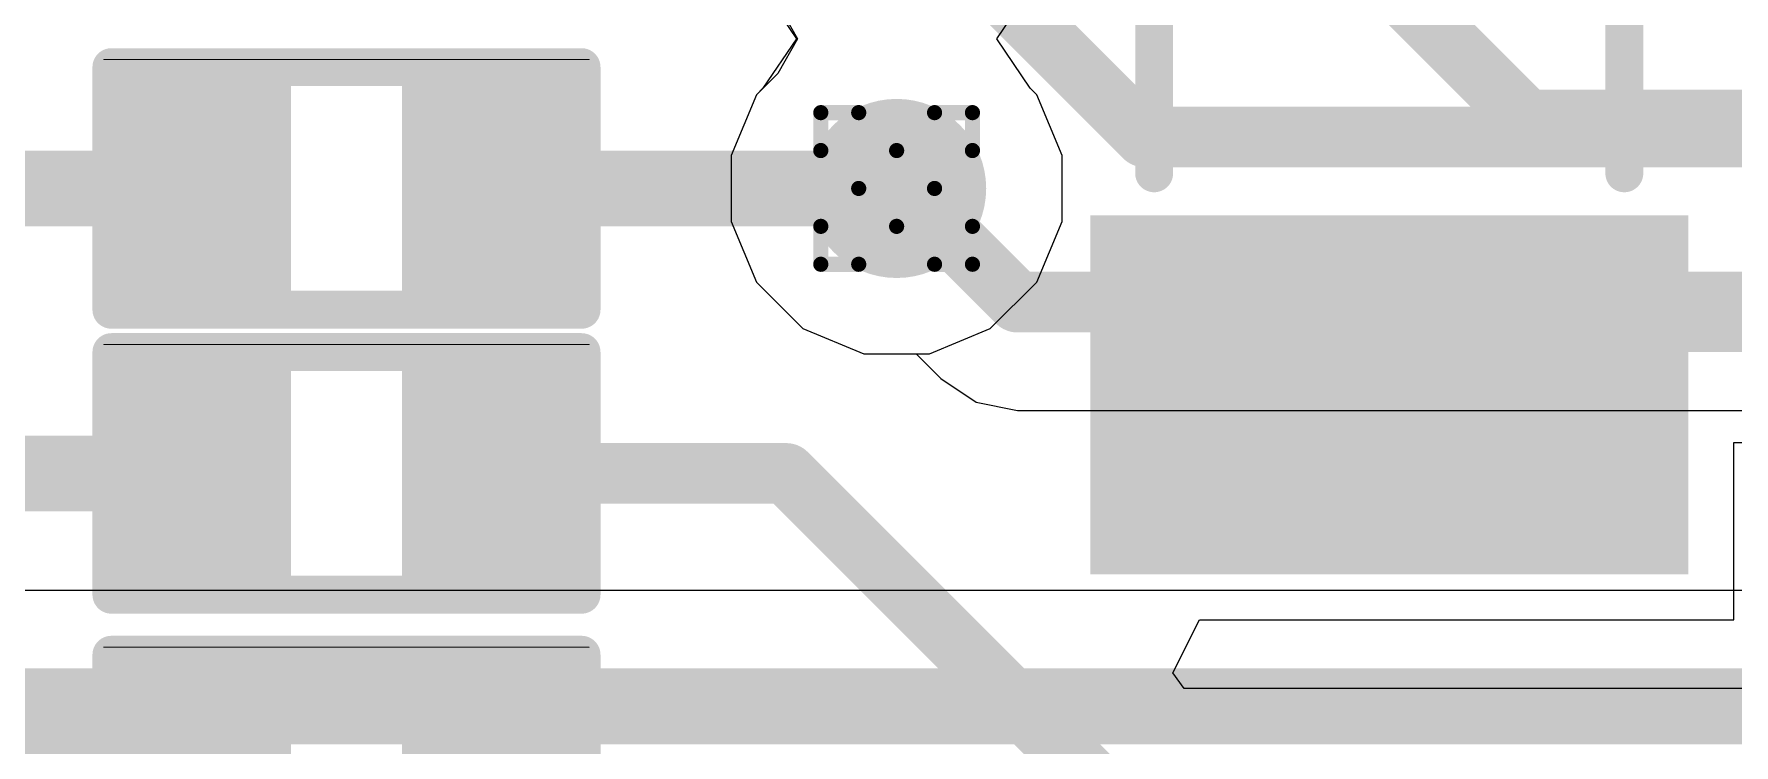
# Model space of a CAD drawing. Header units: inches. Extents: x -11 to 5379, y 0 to 5429.
# Drawn here: x 128.29 to 133.98, y 58.73 to 61.11 of the extents above; entities that cross this region are included whole.
import ezdxf

# ---------------------------------------------------------------- set-up
doc = ezdxf.new("R2010")
doc.units = ezdxf.units.IN
for name, color, linetype in [('Bottom Layer', 5, 'Continuous'), ('Drill Drawing', 1, 'Continuous'), ('GND', 16, 'Continuous'), ('PWR', 76, 'Continuous'), ('Top Layer', 1, 'Continuous'), ('Top Overlay', 2, 'Continuous'), ('Top Paste', 8, 'Continuous'), ('Top Solder', 216, 'Continuous'), ('Via Holes', 16, 'Continuous')]:
    doc.layers.add(name, color=color, linetype=linetype)

# ---------------------------------------------------------------- blocks, each defined once
blk = doc.blocks.new('NX3215SA_32_768K_STD_MUA_8__144')
at = {"layer": 'Top Layer'}
for points in [[(-1.75, 0.9), (-0.75, 0.9), (-0.75, -0.9), (-1.75, -0.9)], [(0.75, 0.9), (1.75, 0.9), (1.75, -0.9), (0.75, -0.9)]]:
    blk.add_hatch(color=1, dxfattribs=at).paths.add_polyline_path(points)
at = {"layer": 'Top Paste'}
for points in [[(-1.75, 0.9), (-0.75, 0.9), (-0.75, -0.9), (-1.75, -0.9)], [(0.75, 0.9), (1.75, 0.9), (1.75, -0.9), (0.75, -0.9)]]:
    blk.add_hatch(color=8, dxfattribs=at).paths.add_polyline_path(points)
at = {"layer": 'Top Solder'}
for points in [[(-1.8516, 1.0016), (-0.6484, 1.0016), (-0.6484, -1.0016), (-1.8516, -1.0016)], [(0.6484, 1.0016), (1.8516, 1.0016), (1.8516, -1.0016), (0.6484, -1.0016)]]:
    blk.add_hatch(color=216, dxfattribs=at).paths.add_polyline_path(points)
at = {"layer": 'Top Overlay'}
for points in [[(-0.508, 0.7874, 0.127, 0.127, 0), (0.508, 0.7874, 0.127, 0.127, 0)], [(-0.508, -0.7874, 0.127, 0.127, 0), (0.508, -0.7874, 0.127, 0.127, 0)]]:
    blk.add_lwpolyline(points, format="xyseb", dxfattribs=at)
for points in [[(-0.5398, 0.7874, 0.0635, 0.0635, 1), (-0.4763, 0.7874, 0.0635, 0.0635, 1)], [(0.4763, 0.7874, 0.0635, 0.0635, 1), (0.5398, 0.7874, 0.0635, 0.0635, 1)], [(-0.5398, -0.7874, 0.0635, 0.0635, 1), (-0.4763, -0.7874, 0.0635, 0.0635, 1)], [(0.4763, -0.7874, 0.0635, 0.0635, 1), (0.5398, -0.7874, 0.0635, 0.0635, 1)]]:
    blk.add_lwpolyline(points, format="xyseb", close=True, dxfattribs=at)
blk = doc.blocks.new('R___0402_379')
at = {"layer": 'Top Layer'}
for points in [[(-0.6985, -0.3175), (-0.6985, 0.3175), (-0.2413, 0.3175), (-0.2413, -0.3175)], [(0.2413, -0.3175), (0.2413, 0.3175), (0.6985, 0.3175), (0.6985, -0.3175)]]:
    blk.add_hatch(color=1, dxfattribs=at).paths.add_polyline_path(points)
at = {"layer": 'Top Paste'}
for points in [[(-0.6985, -0.3175), (-0.6985, 0.3175), (-0.2413, 0.3175), (-0.2413, -0.3175)], [(0.2413, -0.3175), (0.2413, 0.3175), (0.6985, 0.3175), (0.6985, -0.3175)]]:
    blk.add_hatch(color=8, dxfattribs=at).paths.add_polyline_path(points)
at = {"layer": 'Top Solder'}
for points in [[(-0.7535, -0.3725), (-0.7535, 0.3725), (-0.1863, 0.3725), (-0.1863, -0.3725)], [(0.1863, -0.3725), (0.1863, 0.3725), (0.7535, 0.3725), (0.7535, -0.3725)]]:
    blk.add_hatch(color=216, dxfattribs=at).paths.add_polyline_path(points)
at = {"layer": 'Top Overlay'}
for points in [[(-0.7874, 0.4064, 0.127, 0.127, 0), (-0.7874, -0.4064, 0.127, 0.127, 0)], [(0.7874, 0.4064, 0.127, 0.127, 0), (-0.7874, 0.4064, 0.127, 0.127, 0)], [(0.7874, 0.4064, 0.127, 0.127, 0), (0.7874, -0.4064, 0.127, 0.127, 0)], [(0.7874, -0.4064, 0.127, 0.127, 0), (-0.7874, -0.4064, 0.127, 0.127, 0)], [(0.8128, -0.4318, 0.00323, 0.00323, 0), (-0.8128, -0.4318, 0.00323, 0.00323, 0)]]:
    blk.add_lwpolyline(points, format="xyseb", dxfattribs=at)
for points in [[(-0.8191, 0.4064, 0.0635, 0.0635, 1), (-0.7556, 0.4064, 0.0635, 0.0635, 1)], [(-0.8191, 0.4064, 0.0635, 0.0635, 1), (-0.7556, 0.4064, 0.0635, 0.0635, 1)], [(0.7556, 0.4064, 0.0635, 0.0635, 1), (0.8191, 0.4064, 0.0635, 0.0635, 1)], [(0.7556, 0.4064, 0.0635, 0.0635, 1), (0.8191, 0.4064, 0.0635, 0.0635, 1)], [(-0.8191, -0.4064, 0.0635, 0.0635, 1), (-0.7556, -0.4064, 0.0635, 0.0635, 1)], [(-0.8191, -0.4064, 0.0635, 0.0635, 1), (-0.7556, -0.4064, 0.0635, 0.0635, 1)], [(0.7556, -0.4064, 0.0635, 0.0635, 1), (0.8191, -0.4064, 0.0635, 0.0635, 1)], [(0.7556, -0.4064, 0.0635, 0.0635, 1), (0.8191, -0.4064, 0.0635, 0.0635, 1)], [(-0.8136, -0.4318, 0.00161, 0.00161, 1), (-0.812, -0.4318, 0.00161, 0.00161, 1)], [(0.812, -0.4318, 0.00161, 0.00161, 1), (0.8136, -0.4318, 0.00161, 0.00161, 1)]]:
    blk.add_lwpolyline(points, format="xyseb", close=True, dxfattribs=at)
blk = doc.blocks.new('R___0402_381')
at = {"layer": 'Top Layer'}
for points in [[(-0.6985, -0.3175), (-0.6985, 0.3175), (-0.2413, 0.3175), (-0.2413, -0.3175)], [(0.2413, -0.3175), (0.2413, 0.3175), (0.6985, 0.3175), (0.6985, -0.3175)]]:
    blk.add_hatch(color=1, dxfattribs=at).paths.add_polyline_path(points)
at = {"layer": 'Top Paste'}
for points in [[(-0.6985, -0.3175), (-0.6985, 0.3175), (-0.2413, 0.3175), (-0.2413, -0.3175)], [(0.2413, -0.3175), (0.2413, 0.3175), (0.6985, 0.3175), (0.6985, -0.3175)]]:
    blk.add_hatch(color=8, dxfattribs=at).paths.add_polyline_path(points)
at = {"layer": 'Top Solder'}
for points in [[(-0.7535, -0.3725), (-0.7535, 0.3725), (-0.1863, 0.3725), (-0.1863, -0.3725)], [(0.1863, -0.3725), (0.1863, 0.3725), (0.7535, 0.3725), (0.7535, -0.3725)]]:
    blk.add_hatch(color=216, dxfattribs=at).paths.add_polyline_path(points)
at = {"layer": 'Top Overlay'}
for points in [[(-0.7874, 0.4064, 0.127, 0.127, 0), (-0.7874, -0.4064, 0.127, 0.127, 0)], [(0.7874, 0.4064, 0.127, 0.127, 0), (-0.7874, 0.4064, 0.127, 0.127, 0)], [(0.7874, 0.4064, 0.127, 0.127, 0), (0.7874, -0.4064, 0.127, 0.127, 0)], [(0.7874, -0.4064, 0.127, 0.127, 0), (-0.7874, -0.4064, 0.127, 0.127, 0)], [(0.8128, -0.4318, 0.00323, 0.00323, 0), (-0.8128, -0.4318, 0.00323, 0.00323, 0)]]:
    blk.add_lwpolyline(points, format="xyseb", dxfattribs=at)
for points in [[(-0.8191, 0.4064, 0.0635, 0.0635, 1), (-0.7556, 0.4064, 0.0635, 0.0635, 1)], [(-0.8191, 0.4064, 0.0635, 0.0635, 1), (-0.7556, 0.4064, 0.0635, 0.0635, 1)], [(0.7556, 0.4064, 0.0635, 0.0635, 1), (0.8191, 0.4064, 0.0635, 0.0635, 1)], [(0.7556, 0.4064, 0.0635, 0.0635, 1), (0.8191, 0.4064, 0.0635, 0.0635, 1)], [(-0.8191, -0.4064, 0.0635, 0.0635, 1), (-0.7556, -0.4064, 0.0635, 0.0635, 1)], [(-0.8191, -0.4064, 0.0635, 0.0635, 1), (-0.7556, -0.4064, 0.0635, 0.0635, 1)], [(0.7556, -0.4064, 0.0635, 0.0635, 1), (0.8191, -0.4064, 0.0635, 0.0635, 1)], [(0.7556, -0.4064, 0.0635, 0.0635, 1), (0.8191, -0.4064, 0.0635, 0.0635, 1)], [(-0.8136, -0.4318, 0.00161, 0.00161, 1), (-0.812, -0.4318, 0.00161, 0.00161, 1)], [(0.812, -0.4318, 0.00161, 0.00161, 1), (0.8136, -0.4318, 0.00161, 0.00161, 1)]]:
    blk.add_lwpolyline(points, format="xyseb", close=True, dxfattribs=at)
blk = doc.blocks.new('R___0402_383')
at = {"layer": 'Top Layer'}
for points in [[(-0.6985, -0.3175), (-0.6985, 0.3175), (-0.2413, 0.3175), (-0.2413, -0.3175)], [(0.2413, -0.3175), (0.2413, 0.3175), (0.6985, 0.3175), (0.6985, -0.3175)]]:
    blk.add_hatch(color=1, dxfattribs=at).paths.add_polyline_path(points)
at = {"layer": 'Top Paste'}
for points in [[(-0.6985, -0.3175), (-0.6985, 0.3175), (-0.2413, 0.3175), (-0.2413, -0.3175)], [(0.2413, -0.3175), (0.2413, 0.3175), (0.6985, 0.3175), (0.6985, -0.3175)]]:
    blk.add_hatch(color=8, dxfattribs=at).paths.add_polyline_path(points)
at = {"layer": 'Top Solder'}
for points in [[(-0.7535, -0.3725), (-0.7535, 0.3725), (-0.1863, 0.3725), (-0.1863, -0.3725)], [(0.1863, -0.3725), (0.1863, 0.3725), (0.7535, 0.3725), (0.7535, -0.3725)]]:
    blk.add_hatch(color=216, dxfattribs=at).paths.add_polyline_path(points)
at = {"layer": 'Top Overlay'}
for points in [[(-0.7874, 0.4064, 0.127, 0.127, 0), (-0.7874, -0.4064, 0.127, 0.127, 0)], [(0.7874, 0.4064, 0.127, 0.127, 0), (-0.7874, 0.4064, 0.127, 0.127, 0)], [(0.7874, 0.4064, 0.127, 0.127, 0), (0.7874, -0.4064, 0.127, 0.127, 0)], [(0.7874, -0.4064, 0.127, 0.127, 0), (-0.7874, -0.4064, 0.127, 0.127, 0)], [(0.8128, -0.4318, 0.00323, 0.00323, 0), (-0.8128, -0.4318, 0.00323, 0.00323, 0)]]:
    blk.add_lwpolyline(points, format="xyseb", dxfattribs=at)
for points in [[(-0.8191, 0.4064, 0.0635, 0.0635, 1), (-0.7556, 0.4064, 0.0635, 0.0635, 1)], [(-0.8191, 0.4064, 0.0635, 0.0635, 1), (-0.7556, 0.4064, 0.0635, 0.0635, 1)], [(0.7556, 0.4064, 0.0635, 0.0635, 1), (0.8191, 0.4064, 0.0635, 0.0635, 1)], [(0.7556, 0.4064, 0.0635, 0.0635, 1), (0.8191, 0.4064, 0.0635, 0.0635, 1)], [(-0.8191, -0.4064, 0.0635, 0.0635, 1), (-0.7556, -0.4064, 0.0635, 0.0635, 1)], [(-0.8191, -0.4064, 0.0635, 0.0635, 1), (-0.7556, -0.4064, 0.0635, 0.0635, 1)], [(0.7556, -0.4064, 0.0635, 0.0635, 1), (0.8191, -0.4064, 0.0635, 0.0635, 1)], [(0.7556, -0.4064, 0.0635, 0.0635, 1), (0.8191, -0.4064, 0.0635, 0.0635, 1)], [(-0.8136, -0.4318, 0.00161, 0.00161, 1), (-0.812, -0.4318, 0.00161, 0.00161, 1)], [(0.812, -0.4318, 0.00161, 0.00161, 1), (0.8136, -0.4318, 0.00161, 0.00161, 1)]]:
    blk.add_lwpolyline(points, format="xyseb", close=True, dxfattribs=at)

msp = doc.modelspace()

# ---------------------------------------------------------------- hatches: boundary and pattern name
at = {"layer": 'Bottom Layer'}
h = msp.add_hatch(color=5, dxfattribs=at)
edge = h.paths.add_edge_path()
edge.add_arc((131.1794, 60.5918), 0.3, 0, 360)
at = {"layer": 'GND'}
h = msp.add_hatch(color=16, dxfattribs=at)
edge = h.paths.add_edge_path()
edge.add_arc((131.1794, 60.5918), 0.3, 0, 360)
at = {"layer": 'PWR'}
h = msp.add_hatch(color=76, dxfattribs=at)
edge = h.paths.add_edge_path()
edge.add_arc((131.1794, 60.5918), 0.3, 0, 360)
at = {"layer": 'Top Layer'}
h = msp.add_hatch(color=1, dxfattribs=at)
edge = h.paths.add_edge_path()
edge.add_arc((131.1794, 60.5918), 0.3, 0, 360)
at = {"layer": 'Via Holes'}
h = msp.add_hatch(color=7, dxfattribs=at)
edge = h.paths.add_edge_path()
edge.add_arc((131.1794, 60.5918), 0.15, 0, 360)

# ---------------------------------------------------------------- linework, layer by layer
at = {"layer": 'Bottom Layer'}
for p, q in [((130.7814, 61.2096), (130.8474, 61.0934)), ((130.8474, 61.0934), (130.7814, 60.9773)), ((130.7814, 60.9773), (130.7098, 60.9056)), ((130.7098, 60.9056), (130.6254, 60.702)), ((130.6254, 60.702), (130.6254, 60.4816)), ((130.6254, 60.4816), (130.7098, 60.278)), ((130.7098, 60.278), (130.8656, 60.1222)), ((130.8656, 60.1222), (131.0692, 60.0378)), ((131.0692, 60.0378), (131.2447, 60.0378)), ((131.2447, 60.0378), (131.3279, 59.9546)), ((131.3279, 59.9546), (131.3279, 59.9546)), ((131.3279, 59.9546), (131.4455, 59.876)), ((131.4455, 59.876), (131.5843, 59.8484)), ((131.5843, 59.8484), (131.5843, 59.8484)), ((131.5843, 59.8484), (139.9869, 59.8484)), ((139.9875, 59.2451), (127.6133, 59.2451))]:
    msp.add_line(p, q, dxfattribs=at)
for points in [[(131.1794, 61.595, 0.2032, 0.2032, 0), (132.0101, 60.7643, 0.2032, 0.2032, 0)], [(132.0101, 60.7643, 0.2032, 0.2032, 0), (139.9783, 60.7643, 0.2032, 0.2032, 0)], [(131.1794, 60.5918, 0.2032, 0.2032, 0), (131.2034, 60.5918, 0.2032, 0.2032, 0)], [(131.2034, 60.5918, 0.2032, 0.2032, 0), (131.5843, 60.2109, 0.2032, 0.2032, 0)], [(131.5843, 60.2109, 0.2032, 0.2032, 0), (140.4078, 60.2109, 0.2032, 0.2032, 0)], [(127.4524, 58.8566, 0.254, 0.254, 0), (140.1484, 58.8566, 0.254, 0.254, 0)]]:
    msp.add_lwpolyline(points, format="xyseb", dxfattribs=at)
for points in [[(131.9593, 60.7643, 0.1016, 0.1016, 1), (132.0609, 60.7643, 0.1016, 0.1016, 1)], [(131.9593, 60.7643, 0.1016, 0.1016, 1), (132.0609, 60.7643, 0.1016, 0.1016, 1)], [(131.1286, 60.5918, 0.1016, 0.1016, 1), (131.2302, 60.5918, 0.1016, 0.1016, 1)], [(131.1526, 60.5918, 0.1016, 0.1016, 1), (131.2542, 60.5918, 0.1016, 0.1016, 1)], [(131.1526, 60.5918, 0.1016, 0.1016, 1), (131.2542, 60.5918, 0.1016, 0.1016, 1)], [(131.5335, 60.2109, 0.1016, 0.1016, 1), (131.6351, 60.2109, 0.1016, 0.1016, 1)], [(131.5335, 60.2109, 0.1016, 0.1016, 1), (131.6351, 60.2109, 0.1016, 0.1016, 1)]]:
    msp.add_lwpolyline(points, format="xyseb", close=True, dxfattribs=at)
at = {"layer": 'Drill Drawing'}
for points in [[(130.9254, 60.7188, 0.0508, 0.0508, 0), (130.9254, 60.8458, 0.0508, 0.0508, 0)], [(130.9254, 60.8458, 0.0508, 0.0508, 0), (131.0524, 60.8458, 0.0508, 0.0508, 0)], [(131.0524, 60.8458, 0.0508, 0.0508, 0), (131.1794, 60.7188, 0.0508, 0.0508, 0)], [(131.1794, 60.7188, 0.0508, 0.0508, 0), (131.3064, 60.8458, 0.0508, 0.0508, 0)], [(131.3064, 60.8458, 0.0508, 0.0508, 0), (131.4334, 60.8458, 0.0508, 0.0508, 0)], [(131.4334, 60.7188, 0.0508, 0.0508, 0), (131.4334, 60.8458, 0.0508, 0.0508, 0)], [(130.9254, 60.7188, 0.0508, 0.0508, 0), (131.0524, 60.5918, 0.0508, 0.0508, 0)], [(131.3064, 60.5918, 0.0508, 0.0508, 0), (131.4334, 60.7188, 0.0508, 0.0508, 0)], [(130.9254, 60.4648, 0.0508, 0.0508, 0), (131.0524, 60.5918, 0.0508, 0.0508, 0)], [(131.3064, 60.5918, 0.0508, 0.0508, 0), (131.4334, 60.4648, 0.0508, 0.0508, 0)], [(130.9254, 60.3378, 0.0508, 0.0508, 0), (130.9254, 60.4648, 0.0508, 0.0508, 0)], [(131.0524, 60.3378, 0.0508, 0.0508, 0), (131.1794, 60.4648, 0.0508, 0.0508, 0)], [(131.1794, 60.4648, 0.0508, 0.0508, 0), (131.3064, 60.3378, 0.0508, 0.0508, 0)], [(131.4334, 60.3378, 0.0508, 0.0508, 0), (131.4334, 60.4648, 0.0508, 0.0508, 0)], [(130.9254, 60.3378, 0.0508, 0.0508, 0), (131.0524, 60.3378, 0.0508, 0.0508, 0)], [(131.3064, 60.3378, 0.0508, 0.0508, 0), (131.4334, 60.3378, 0.0508, 0.0508, 0)]]:
    msp.add_lwpolyline(points, format="xyseb", dxfattribs=at)
for points in [[(130.9127, 60.8458, 0.0254, 0.0254, 1), (130.9381, 60.8458, 0.0254, 0.0254, 1)], [(130.9127, 60.8458, 0.0254, 0.0254, 1), (130.9381, 60.8458, 0.0254, 0.0254, 1)], [(131.0397, 60.8458, 0.0254, 0.0254, 1), (131.0651, 60.8458, 0.0254, 0.0254, 1)], [(131.0397, 60.8458, 0.0254, 0.0254, 1), (131.0651, 60.8458, 0.0254, 0.0254, 1)], [(131.2937, 60.8458, 0.0254, 0.0254, 1), (131.3191, 60.8458, 0.0254, 0.0254, 1)], [(131.2937, 60.8458, 0.0254, 0.0254, 1), (131.3191, 60.8458, 0.0254, 0.0254, 1)], [(131.4207, 60.8458, 0.0254, 0.0254, 1), (131.4461, 60.8458, 0.0254, 0.0254, 1)], [(131.4207, 60.8458, 0.0254, 0.0254, 1), (131.4461, 60.8458, 0.0254, 0.0254, 1)], [(130.9127, 60.7188, 0.0254, 0.0254, 1), (130.9381, 60.7188, 0.0254, 0.0254, 1)], [(130.9127, 60.7188, 0.0254, 0.0254, 1), (130.9381, 60.7188, 0.0254, 0.0254, 1)], [(131.1667, 60.7188, 0.0254, 0.0254, 1), (131.1921, 60.7188, 0.0254, 0.0254, 1)], [(131.1667, 60.7188, 0.0254, 0.0254, 1), (131.1921, 60.7188, 0.0254, 0.0254, 1)], [(131.4207, 60.7188, 0.0254, 0.0254, 1), (131.4461, 60.7188, 0.0254, 0.0254, 1)], [(131.4207, 60.7188, 0.0254, 0.0254, 1), (131.4461, 60.7188, 0.0254, 0.0254, 1)], [(131.0397, 60.5918, 0.0254, 0.0254, 1), (131.0651, 60.5918, 0.0254, 0.0254, 1)], [(131.0397, 60.5918, 0.0254, 0.0254, 1), (131.0651, 60.5918, 0.0254, 0.0254, 1)], [(131.2937, 60.5918, 0.0254, 0.0254, 1), (131.3191, 60.5918, 0.0254, 0.0254, 1)], [(131.2937, 60.5918, 0.0254, 0.0254, 1), (131.3191, 60.5918, 0.0254, 0.0254, 1)], [(130.9127, 60.4648, 0.0254, 0.0254, 1), (130.9381, 60.4648, 0.0254, 0.0254, 1)], [(130.9127, 60.4648, 0.0254, 0.0254, 1), (130.9381, 60.4648, 0.0254, 0.0254, 1)], [(131.1667, 60.4648, 0.0254, 0.0254, 1), (131.1921, 60.4648, 0.0254, 0.0254, 1)], [(131.1667, 60.4648, 0.0254, 0.0254, 1), (131.1921, 60.4648, 0.0254, 0.0254, 1)], [(131.4207, 60.4648, 0.0254, 0.0254, 1), (131.4461, 60.4648, 0.0254, 0.0254, 1)], [(131.4207, 60.4648, 0.0254, 0.0254, 1), (131.4461, 60.4648, 0.0254, 0.0254, 1)], [(130.9127, 60.3378, 0.0254, 0.0254, 1), (130.9381, 60.3378, 0.0254, 0.0254, 1)], [(130.9127, 60.3378, 0.0254, 0.0254, 1), (130.9381, 60.3378, 0.0254, 0.0254, 1)], [(131.0397, 60.3378, 0.0254, 0.0254, 1), (131.0651, 60.3378, 0.0254, 0.0254, 1)], [(131.0397, 60.3378, 0.0254, 0.0254, 1), (131.0651, 60.3378, 0.0254, 0.0254, 1)], [(131.2937, 60.3378, 0.0254, 0.0254, 1), (131.3191, 60.3378, 0.0254, 0.0254, 1)], [(131.2937, 60.3378, 0.0254, 0.0254, 1), (131.3191, 60.3378, 0.0254, 0.0254, 1)], [(131.4207, 60.3378, 0.0254, 0.0254, 1), (131.4461, 60.3378, 0.0254, 0.0254, 1)], [(131.4207, 60.3378, 0.0254, 0.0254, 1), (131.4461, 60.3378, 0.0254, 0.0254, 1)]]:
    msp.add_lwpolyline(points, format="xyseb", close=True, dxfattribs=at)
at = {"layer": 'GND'}
for p, q in [((130.7316, 61.2593), (130.844, 61.0934)), ((131.5149, 61.0934), (131.6272, 61.2593)), ((130.844, 61.0934), (130.7316, 60.9275)), ((131.6272, 60.9275), (131.5149, 61.0934)), ((130.7316, 60.9275), (130.7098, 60.9056)), ((131.6491, 60.9056), (131.6272, 60.9275)), ((130.7098, 60.9056), (130.6254, 60.702)), ((131.7334, 60.702), (131.6491, 60.9056)), ((130.6254, 60.702), (130.6254, 60.4816)), ((131.7334, 60.4816), (131.7334, 60.702)), ((130.6254, 60.4816), (130.7098, 60.278)), ((131.6491, 60.278), (131.7334, 60.4816)), ((130.7098, 60.278), (130.8656, 60.1222)), ((131.4932, 60.1222), (131.6491, 60.278)), ((130.8656, 60.1222), (131.0692, 60.0378)), ((131.2896, 60.0378), (131.4932, 60.1222)), ((131.0692, 60.0378), (131.2896, 60.0378))]:
    msp.add_line(p, q, dxfattribs=at)
at = {"layer": 'PWR'}
for p, q in [((130.7316, 61.2593), (130.844, 61.0934)), ((131.5149, 61.0934), (131.6272, 61.2593)), ((130.844, 61.0934), (130.7316, 60.9275)), ((131.6272, 60.9275), (131.5149, 61.0934)), ((130.7316, 60.9275), (130.7098, 60.9056)), ((131.6491, 60.9056), (131.6272, 60.9275)), ((130.7098, 60.9056), (130.6254, 60.702)), ((131.7334, 60.702), (131.6491, 60.9056)), ((130.6254, 60.702), (130.6254, 60.4816)), ((131.7334, 60.4816), (131.7334, 60.702)), ((130.6254, 60.4816), (130.7098, 60.278)), ((131.6491, 60.278), (131.7334, 60.4816)), ((130.7098, 60.278), (130.8656, 60.1222)), ((131.4932, 60.1222), (131.6491, 60.278)), ((130.8656, 60.1222), (131.0692, 60.0378)), ((131.2896, 60.0378), (131.4932, 60.1222)), ((131.0692, 60.0378), (131.2896, 60.0378))]:
    msp.add_line(p, q, dxfattribs=at)
at = {"layer": 'Top Layer'}
for p, q in [((133.9834, 59.1466), (133.9834, 59.7411)), ((133.9834, 59.7411), (134.681, 59.7411)), ((132.104, 58.9688), (132.1942, 59.1466)), ((132.1942, 59.1466), (133.9834, 59.1466)), ((132.1423, 58.9164), (132.104, 58.9688)), ((136.5838, 58.9164), (132.1423, 58.9164))]:
    msp.add_line(p, q, dxfattribs=at)
for points in [[(132.7786, 61.3327, 0.2032, 0.2032, 0), (133.2905, 60.8208, 0.2032, 0.2032, 0)], [(133.2905, 60.8208, 0.2032, 0.2032, 0), (135.7663, 60.8208, 0.2032, 0.2032, 0)], [(118.2295, 60.5918, 0.254, 0.254, 0), (128.8668, 60.5918, 0.254, 0.254, 0)], [(129.8066, 60.5918, 0.254, 0.254, 0), (131.1794, 60.5918, 0.254, 0.254, 0)], [(133.1501, 60.1451, 0.2032, 0.2032, 0), (133.8359, 60.1451, 0.2032, 0.2032, 0)], [(133.8359, 60.1451, 0.2032, 0.2032, 0), (134.277, 60.1451, 0.2032, 0.2032, 0)], [(118.2511, 59.6371, 0.254, 0.254, 0), (128.8668, 59.6371, 0.254, 0.254, 0)], [(129.8066, 59.6371, 0.2032, 0.2032, 0), (130.8097, 59.6371, 0.2032, 0.2032, 0)], [(130.8097, 59.6371, 0.2032, 0.2032, 0), (131.893, 58.5538, 0.2032, 0.2032, 0)], [(118.9059, 58.6232, 0.254, 0.254, 0), (128.8668, 58.6232, 0.254, 0.254, 0)]]:
    msp.add_lwpolyline(points, format="xyseb", dxfattribs=at)
for points in [[(133.2397, 60.8208, 0.1016, 0.1016, 1), (133.3413, 60.8208, 0.1016, 0.1016, 1)], [(133.2397, 60.8208, 0.1016, 0.1016, 1), (133.3413, 60.8208, 0.1016, 0.1016, 1)], [(128.8033, 60.5918, 0.127, 0.127, 1), (128.9303, 60.5918, 0.127, 0.127, 1)], [(129.7431, 60.5918, 0.127, 0.127, 1), (129.8701, 60.5918, 0.127, 0.127, 1)], [(131.1159, 60.5918, 0.127, 0.127, 1), (131.2429, 60.5918, 0.127, 0.127, 1)], [(133.0993, 60.1451, 0.1016, 0.1016, 1), (133.2009, 60.1451, 0.1016, 0.1016, 1)], [(133.7851, 60.1451, 0.1016, 0.1016, 1), (133.8867, 60.1451, 0.1016, 0.1016, 1)], [(133.7851, 60.1451, 0.1016, 0.1016, 1), (133.8867, 60.1451, 0.1016, 0.1016, 1)], [(128.8033, 59.6371, 0.127, 0.127, 1), (128.9303, 59.6371, 0.127, 0.127, 1)], [(129.7558, 59.6371, 0.1016, 0.1016, 1), (129.8574, 59.6371, 0.1016, 0.1016, 1)], [(130.7589, 59.6371, 0.1016, 0.1016, 1), (130.8605, 59.6371, 0.1016, 0.1016, 1)], [(130.7589, 59.6371, 0.1016, 0.1016, 1), (130.8605, 59.6371, 0.1016, 0.1016, 1)], [(128.8033, 58.6232, 0.127, 0.127, 1), (128.9303, 58.6232, 0.127, 0.127, 1)]]:
    msp.add_lwpolyline(points, format="xyseb", close=True, dxfattribs=at)

# ---------------------------------------------------------------- block references
for name, p, rotation in [('NX3215SA_32_768K_STD_MUA_8__144', (132.8294, 61.1506), 90), ('R___0402_383', (129.3367, 60.5918), 180), ('R___0402_381', (129.3367, 59.6371), 180), ('R___0402_379', (129.3367, 58.6232), 180)]:
    msp.add_blockref(name, p, dxfattribs=dict(rotation=rotation))

doc.saveas('drawing.dxf')
